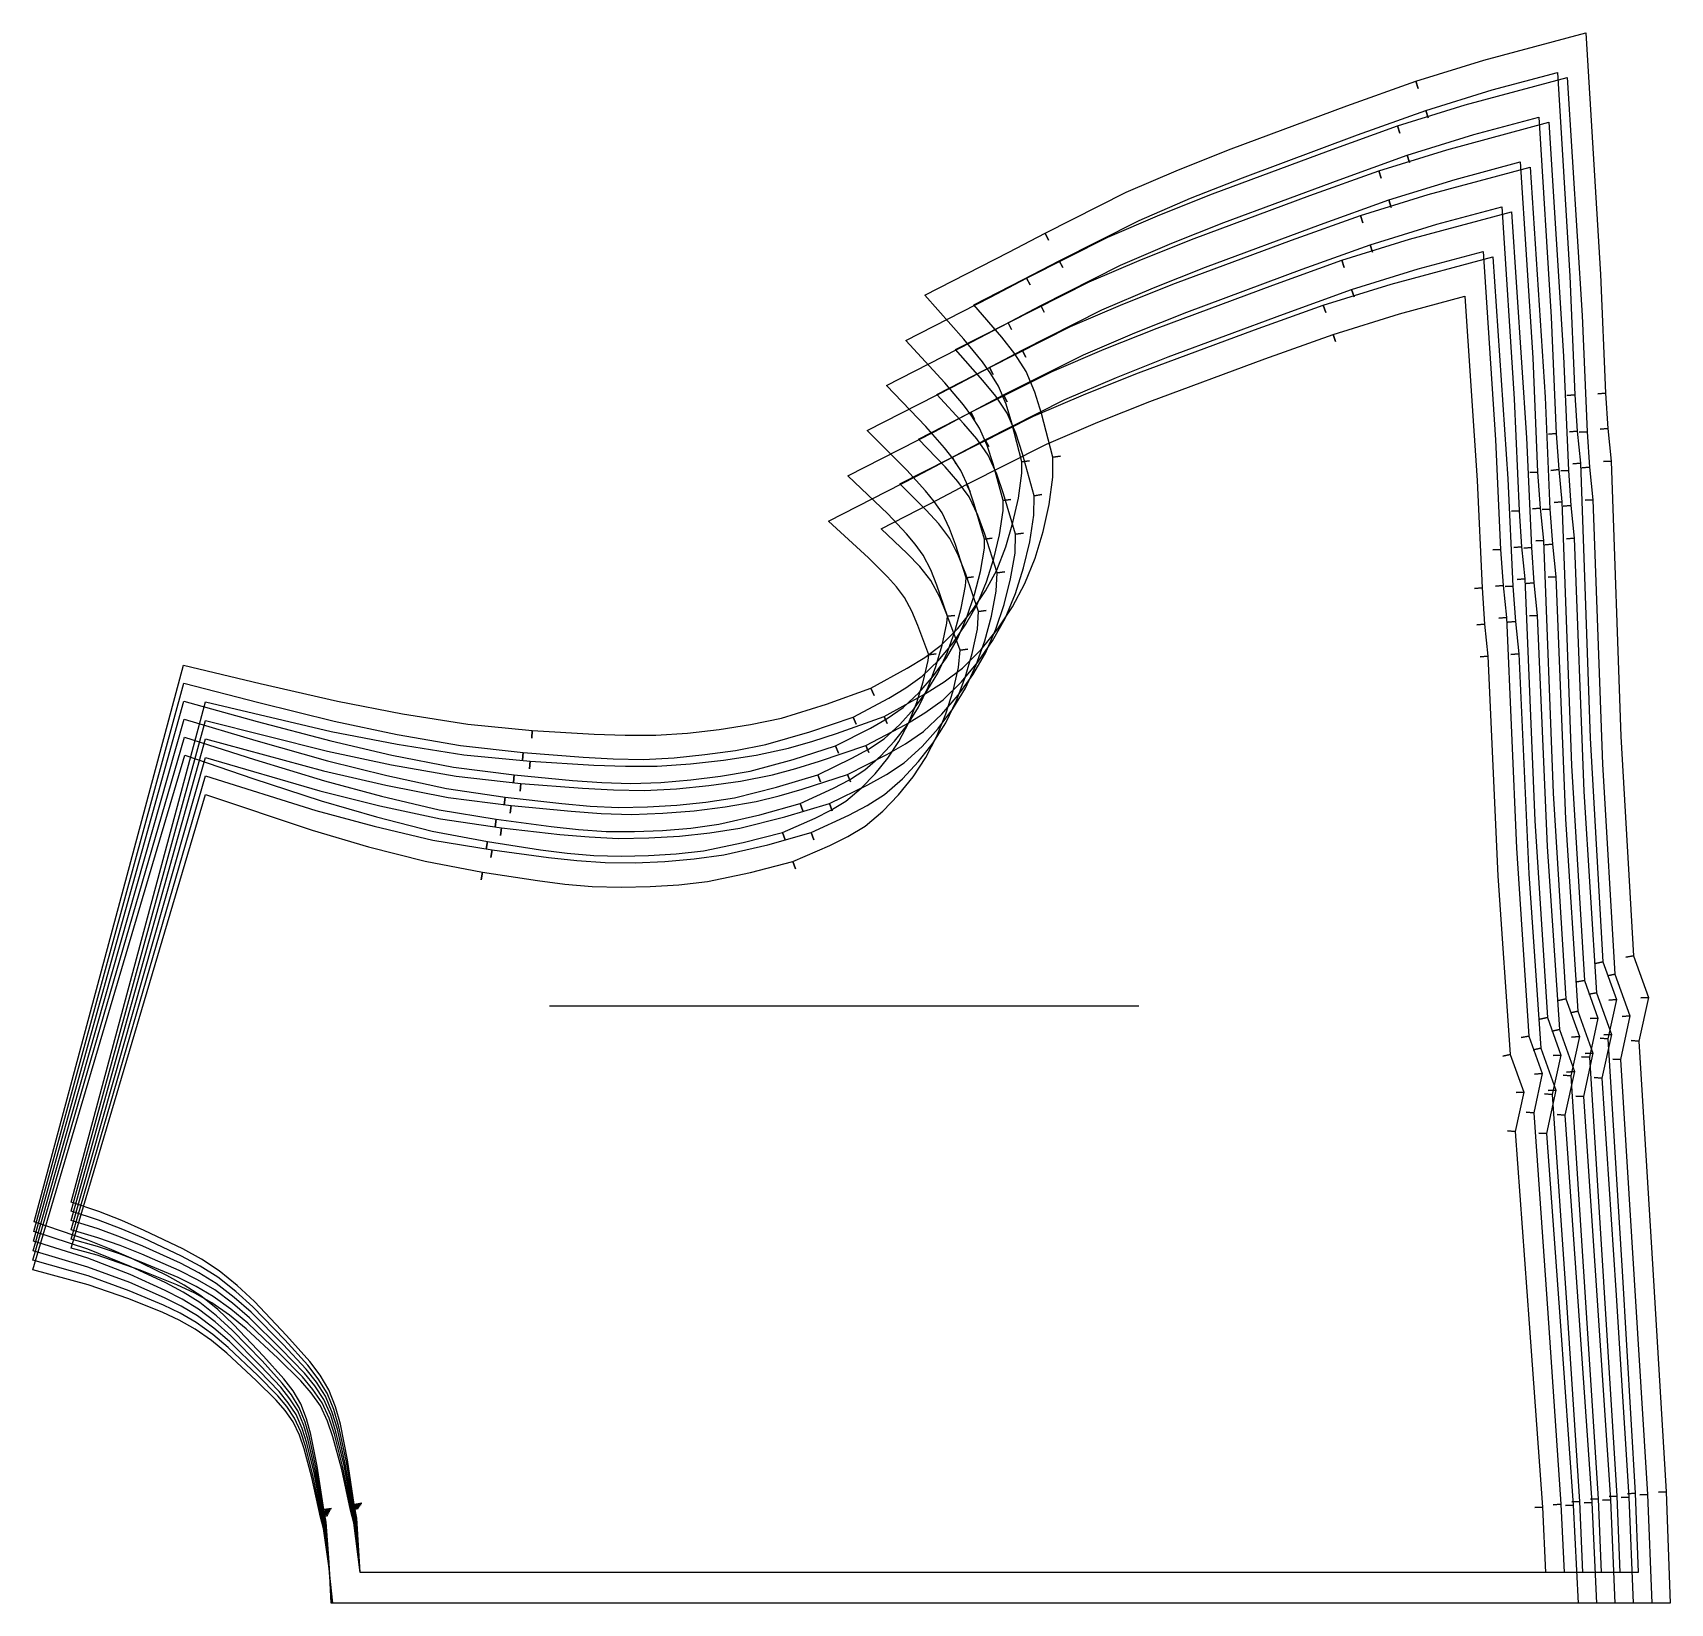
# Model space of a CAD drawing. Header units: inches. Extents: x 0 to 20.9, y 0 to 20.
import ezdxf

# ---------------------------------------------------------------- set-up
doc = ezdxf.new("R2010")
doc.units = ezdxf.units.IN

msp = doc.modelspace()

# ---------------------------------------------------------------- linework, layer by layer
at = {"layer": 'T001L001'}
for points in [[(3.804, 0), (3.78, 0.518), (3.74, 1.035), (3.711, 1.194), (3.808, 1.21), (3.711, 1.194), (3.629, 1.748), (3.548, 2.153), (3.493, 2.351), (3.419, 2.542), (3.319, 2.706), (3.202, 2.861), (2.943, 3.151), (2.562, 3.555), (2.359, 3.743), (2.143, 3.918), (1.931, 4.054), (1.71, 4.177), (1.253, 4.398), (0.98, 4.518), (0.702, 4.628), (0.016, 4.862), (1.921, 11.962), (2.902, 11.725), (3.886, 11.5), (4.715, 11.339), (5.549, 11.206), (6.371, 11.128), (6.364, 11.03), (6.371, 11.128), (7.159, 11.08), (7.553, 11.066), (7.946, 11.066), (8.35, 11.093), (8.753, 11.14), (9.153, 11.203), (9.549, 11.286), (10.123, 11.462), (10.689, 11.665), (10.73, 11.575), (10.689, 11.665), (11.153, 11.92), (11.377, 12.059), (11.587, 12.216), (11.797, 12.428), (11.984, 12.661), (12.151, 12.909), (12.293, 13.172), (12.41, 13.47), (12.501, 13.777), (12.571, 14.091), (12.615, 14.409), (12.614, 14.553), (12.712, 14.565), (12.614, 14.553), (12.487, 15.045), (12.413, 15.286), (12.316, 15.518), (12.219, 15.676), (12.111, 15.827), (11.876, 16.116), (11.378, 16.676), (12.45, 17.225), (12.91, 17.467), (12.955, 17.38), (12.91, 17.467), (13.945, 17.989), (14.61, 18.274), (15.283, 18.542), (16.76, 19.09), (17.639, 19.406), (17.67, 19.313), (17.639, 19.406), (18.504, 19.674), (19.806, 20.023), (19.995, 16.94), (20.058, 15.426), (19.96, 15.421), (20.058, 15.426), (20.089, 14.978), (19.991, 14.97), (20.089, 14.978), (20.131, 14.562), (20.033, 14.555), (20.131, 14.562), (20.253, 11.049), (20.414, 8.256), (20.318, 8.236), (20.414, 8.256), (20.605, 7.724), (20.506, 7.717), (20.605, 7.724), (20.484, 7.166), (20.386, 7.174), (20.484, 7.166), (20.661, 4.256), (20.83, 1.421), (20.732, 1.416), (20.83, 1.421), (20.883, 0), (3.804, 0)], [(3.809, 0), (3.779, 0.51), (3.733, 1.019), (3.702, 1.175), (3.799, 1.192), (3.702, 1.175), (3.615, 1.719), (3.531, 2.116), (3.474, 2.31), (3.399, 2.496), (3.298, 2.657), (3.182, 2.807), (2.925, 3.089), (2.545, 3.482), (2.343, 3.665), (2.129, 3.833), (1.918, 3.965), (1.699, 4.083), (1.247, 4.295), (0.703, 4.514), (0.013, 4.74), (1.925, 11.732), (2.883, 11.483), (3.844, 11.247), (4.648, 11.077), (5.457, 10.934), (6.256, 10.845), (6.247, 10.747), (6.256, 10.845), (7.021, 10.786), (7.404, 10.765), (7.787, 10.759), (8.18, 10.779), (8.572, 10.819), (8.962, 10.873), (9.349, 10.947), (9.909, 11.109), (10.463, 11.297), (10.502, 11.207), (10.463, 11.297), (10.917, 11.538), (11.136, 11.669), (11.343, 11.818), (11.55, 12.02), (11.736, 12.243), (11.901, 12.482), (12.043, 12.734), (12.162, 13.021), (12.255, 13.318), (12.328, 13.622), (12.375, 13.93), (12.377, 14.06), (12.474, 14.073), (12.377, 14.06), (12.247, 14.529), (12.172, 14.759), (12.076, 14.98), (11.978, 15.133), (11.869, 15.279), (11.633, 15.56), (11.133, 16.101), (12.214, 16.654), (12.674, 16.896), (12.719, 16.809), (12.674, 16.896), (13.709, 17.418), (14.374, 17.703), (15.047, 17.971), (16.524, 18.519), (17.403, 18.835), (17.434, 18.742), (17.403, 18.835), (18.268, 19.103), (19.569, 19.452), (19.759, 16.419), (19.822, 14.935), (19.723, 14.929), (19.822, 14.935), (19.853, 14.486), (19.754, 14.478), (19.853, 14.486), (19.895, 14.07), (19.796, 14.063), (19.895, 14.07), (20.018, 10.698), (20.178, 8.02), (20.081, 8), (20.178, 8.02), (20.368, 7.488), (20.27, 7.481), (20.368, 7.488), (20.248, 6.931), (20.15, 6.938), (20.248, 6.931), (20.424, 4.124), (20.593, 1.387), (20.495, 1.382), (20.593, 1.387), (20.647, 0), (3.809, 0)], [(4.174, 0.393), (4.132, 1.083), (4.099, 1.259), (4.196, 1.275), (4.099, 1.259), (4.015, 1.827), (3.924, 2.283), (3.862, 2.506), (3.778, 2.72), (3.664, 2.908), (3.532, 3.084), (3.236, 3.415), (2.827, 3.849), (2.609, 4.052), (2.377, 4.239), (2.15, 4.385), (1.913, 4.517), (1.423, 4.754), (1.135, 4.881), (0.842, 4.996), (0.491, 5.115), (2.202, 11.492), (3.807, 11.115), (4.649, 10.951), (5.496, 10.815), (6.345, 10.735), (6.337, 10.637), (6.345, 10.735), (7.155, 10.686), (7.56, 10.671), (7.965, 10.671), (8.387, 10.7), (8.807, 10.749), (9.225, 10.814), (9.638, 10.9), (9.947, 10.989), (10.251, 11.089), (10.857, 11.305), (10.897, 11.216), (10.857, 11.305), (11.374, 11.591), (11.624, 11.746), (11.858, 11.92), (12.096, 12.159), (12.307, 12.423), (12.495, 12.703), (12.654, 13), (12.784, 13.326), (12.884, 13.664), (12.961, 14.009), (13.009, 14.359), (13.007, 14.613), (13.105, 14.626), (13.007, 14.613), (12.863, 15.168), (12.779, 15.441), (12.671, 15.704), (12.524, 15.93), (12.357, 16.142), (12.002, 16.554), (12.631, 16.876), (13.09, 17.117), (13.135, 17.03), (13.09, 17.117), (14.109, 17.631), (14.764, 17.912), (15.427, 18.175), (16.895, 18.72), (17.764, 19.033), (17.795, 18.939), (17.764, 19.033), (18.613, 19.295), (19.443, 19.518), (19.602, 16.92), (19.665, 15.405), (19.566, 15.399), (19.665, 15.405), (19.696, 14.945), (19.598, 14.937), (19.696, 14.945), (19.738, 14.535), (19.64, 14.528), (19.738, 14.535), (19.86, 11.031), (20.024, 8.177), (19.928, 8.157), (20.024, 8.177), (20.196, 7.697), (20.098, 7.691), (20.196, 7.697), (20.088, 7.197), (19.99, 7.204), (20.088, 7.197), (20.268, 4.233), (20.437, 1.402), (20.339, 1.397), (20.437, 1.402), (20.474, 0.393), (4.174, 0.393)], [(3.814, 0), (3.777, 0.502), (3.726, 1.002), (3.694, 1.155), (3.79, 1.174), (3.694, 1.155), (3.601, 1.69), (3.514, 2.079), (3.455, 2.268), (3.379, 2.451), (3.279, 2.607), (3.163, 2.753), (2.906, 3.027), (2.528, 3.408), (2.326, 3.586), (2.114, 3.749), (1.905, 3.876), (1.689, 3.989), (1.242, 4.191), (0.704, 4.4), (0.01, 4.618), (1.928, 11.502), (2.863, 11.241), (3.802, 10.994), (4.581, 10.814), (5.366, 10.661), (6.141, 10.562), (6.13, 10.464), (6.141, 10.562), (6.884, 10.491), (7.256, 10.465), (7.628, 10.453), (8.01, 10.466), (8.392, 10.497), (8.772, 10.544), (9.149, 10.609), (9.696, 10.757), (10.237, 10.93), (10.274, 10.839), (10.237, 10.93), (10.682, 11.156), (10.896, 11.279), (11.099, 11.42), (11.304, 11.613), (11.487, 11.826), (11.652, 12.054), (11.793, 12.297), (11.914, 12.573), (12.009, 12.859), (12.085, 13.153), (12.136, 13.451), (12.139, 13.568), (12.237, 13.581), (12.139, 13.568), (12.007, 14.013), (11.932, 14.231), (11.836, 14.441), (11.737, 14.59), (11.627, 14.732), (11.39, 15.003), (10.888, 15.526), (11.978, 16.083), (12.438, 16.325), (12.483, 16.238), (12.438, 16.325), (13.473, 16.847), (14.138, 17.132), (14.811, 17.4), (16.288, 17.948), (17.167, 18.264), (17.198, 18.171), (17.167, 18.264), (18.032, 18.532), (19.333, 18.881), (19.522, 15.898), (19.585, 14.443), (19.487, 14.437), (19.585, 14.443), (19.616, 13.994), (19.518, 13.986), (19.616, 13.994), (19.658, 13.578), (19.56, 13.571), (19.658, 13.578), (19.783, 10.348), (19.942, 7.784), (19.845, 7.764), (19.942, 7.784), (20.132, 7.251), (20.034, 7.245), (20.132, 7.251), (20.012, 6.695), (19.914, 6.702), (20.012, 6.695), (20.187, 3.991), (20.356, 1.353), (20.258, 1.347), (20.356, 1.353), (20.412, 0), (3.814, 0)], [(4.174, 0.393), (4.124, 1.072), (4.09, 1.244), (4.187, 1.261), (4.09, 1.244), (4, 1.803), (3.905, 2.251), (3.841, 2.469), (3.756, 2.679), (3.642, 2.863), (3.509, 3.035), (3.214, 3.357), (2.806, 3.779), (2.588, 3.976), (2.359, 4.157), (2.133, 4.299), (1.898, 4.426), (1.413, 4.653), (1.128, 4.774), (0.838, 4.884), (0.491, 4.997), (2.202, 11.255), (3.758, 10.863), (4.575, 10.69), (5.398, 10.544), (6.223, 10.452), (6.214, 10.354), (6.223, 10.452), (7.011, 10.391), (7.405, 10.371), (7.8, 10.364), (8.211, 10.385), (8.62, 10.427), (9.028, 10.483), (9.432, 10.561), (9.733, 10.641), (10.032, 10.734), (10.624, 10.935), (10.663, 10.845), (10.624, 10.935), (11.133, 11.205), (11.378, 11.352), (11.609, 11.518), (11.844, 11.747), (12.054, 12), (12.241, 12.27), (12.402, 12.556), (12.533, 12.872), (12.636, 13.199), (12.716, 13.534), (12.768, 13.874), (12.771, 14.121), (12.869, 14.134), (12.771, 14.121), (12.622, 14.656), (12.536, 14.919), (12.428, 15.172), (12.282, 15.388), (12.116, 15.59), (11.766, 15.983), (12.395, 16.305), (12.854, 16.546), (12.899, 16.459), (12.854, 16.546), (13.873, 17.06), (14.528, 17.341), (15.191, 17.604), (16.659, 18.149), (17.528, 18.462), (17.559, 18.368), (17.528, 18.462), (18.377, 18.725), (19.206, 18.947), (19.366, 16.398), (19.428, 14.913), (19.33, 14.907), (19.428, 14.913), (19.46, 14.453), (19.362, 14.444), (19.46, 14.453), (19.502, 14.043), (19.403, 14.036), (19.502, 14.043), (19.625, 10.68), (19.788, 7.94), (19.692, 7.921), (19.788, 7.94), (19.96, 7.461), (19.862, 7.454), (19.96, 7.461), (19.852, 6.961), (19.753, 6.968), (19.852, 6.961), (20.031, 4.099), (20.2, 1.367), (20.102, 1.362), (20.2, 1.367), (20.238, 0.393), (4.174, 0.393)], [(3.818, 0), (3.776, 0.494), (3.719, 0.986), (3.685, 1.136), (3.782, 1.156), (3.685, 1.136), (3.588, 1.661), (3.496, 2.042), (3.437, 2.227), (3.359, 2.405), (3.259, 2.557), (3.143, 2.699), (2.888, 2.965), (2.511, 3.335), (2.311, 3.507), (2.1, 3.664), (1.893, 3.786), (1.679, 3.895), (1.237, 4.088), (0.704, 4.286), (0.007, 4.495), (1.932, 11.272), (2.845, 11), (3.76, 10.74), (4.515, 10.552), (5.275, 10.389), (6.026, 10.278), (6.013, 10.181), (6.026, 10.278), (6.747, 10.197), (7.108, 10.164), (7.469, 10.146), (7.841, 10.152), (8.212, 10.176), (8.582, 10.214), (8.95, 10.27), (9.483, 10.404), (10.011, 10.563), (10.047, 10.471), (10.011, 10.563), (10.446, 10.774), (10.657, 10.89), (10.856, 11.022), (11.058, 11.205), (11.239, 11.409), (11.402, 11.627), (11.544, 11.86), (11.666, 12.125), (11.763, 12.401), (11.842, 12.685), (11.897, 12.973), (11.902, 13.075), (11.999, 13.088), (11.902, 13.075), (11.768, 13.497), (11.691, 13.704), (11.597, 13.901), (11.496, 14.046), (11.385, 14.183), (11.146, 14.446), (10.643, 14.95), (11.741, 15.512), (12.202, 15.755), (12.247, 15.667), (12.202, 15.755), (13.236, 16.276), (13.902, 16.562), (14.575, 16.829), (16.051, 17.377), (16.931, 17.693), (16.962, 17.6), (16.931, 17.693), (17.795, 17.961), (19.096, 18.31), (19.286, 15.378), (19.349, 13.951), (19.251, 13.945), (19.349, 13.951), (19.38, 13.502), (19.282, 13.494), (19.38, 13.502), (19.422, 13.087), (19.324, 13.08), (19.422, 13.087), (19.549, 9.998), (19.705, 7.548), (19.609, 7.528), (19.705, 7.548), (19.896, 7.015), (19.798, 7.009), (19.896, 7.015), (19.776, 6.459), (19.678, 6.466), (19.776, 6.459), (19.951, 3.859), (20.119, 1.318), (20.021, 1.313), (20.119, 1.318), (20.177, 0), (3.818, 0)], [(4.174, 0.393), (4.116, 1.061), (4.08, 1.23), (4.177, 1.248), (4.08, 1.23), (3.986, 1.779), (3.886, 2.218), (3.82, 2.432), (3.734, 2.638), (3.619, 2.818), (3.486, 2.985), (3.192, 3.299), (2.785, 3.709), (2.568, 3.9), (2.34, 4.076), (2.116, 4.212), (1.883, 4.334), (1.403, 4.551), (1.121, 4.667), (0.834, 4.772), (0.491, 4.879), (2.202, 11.019), (3.71, 10.611), (4.502, 10.429), (5.299, 10.273), (6.101, 10.17), (6.09, 10.072), (6.101, 10.17), (6.867, 10.097), (7.25, 10.07), (7.634, 10.057), (8.034, 10.071), (8.433, 10.104), (8.831, 10.153), (9.225, 10.221), (9.52, 10.294), (9.812, 10.38), (10.392, 10.565), (10.429, 10.474), (10.392, 10.565), (10.891, 10.819), (11.132, 10.958), (11.361, 11.115), (11.593, 11.334), (11.801, 11.577), (11.988, 11.836), (12.149, 12.112), (12.282, 12.418), (12.388, 12.734), (12.471, 13.059), (12.528, 13.389), (12.535, 13.629), (12.633, 13.641), (12.535, 13.629), (12.381, 14.144), (12.294, 14.396), (12.184, 14.639), (12.039, 14.845), (11.876, 15.038), (11.53, 15.412), (12.159, 15.734), (12.618, 15.975), (12.663, 15.888), (12.618, 15.975), (13.636, 16.489), (14.292, 16.77), (14.955, 17.033), (16.423, 17.578), (17.292, 17.891), (17.323, 17.797), (17.292, 17.891), (18.141, 18.154), (18.97, 18.376), (19.129, 15.877), (19.192, 14.421), (19.094, 14.415), (19.192, 14.421), (19.224, 13.961), (19.126, 13.952), (19.224, 13.961), (19.265, 13.551), (19.167, 13.544), (19.265, 13.551), (19.39, 10.328), (19.552, 7.704), (19.456, 7.684), (19.552, 7.704), (19.724, 7.225), (19.625, 7.218), (19.724, 7.225), (19.615, 6.724), (19.517, 6.732), (19.615, 6.724), (19.795, 3.966), (19.963, 1.332), (19.865, 1.327), (19.963, 1.332), (20.002, 0.393), (4.174, 0.393)], [(4.174, 0.393), (4.109, 1.049), (4.071, 1.215), (4.167, 1.235), (4.071, 1.215), (3.971, 1.755), (3.867, 2.186), (3.8, 2.396), (3.712, 2.597), (3.597, 2.772), (3.464, 2.935), (3.17, 3.24), (2.764, 3.639), (2.548, 3.824), (2.321, 3.994), (2.099, 4.125), (1.868, 4.243), (1.393, 4.45), (1.113, 4.561), (0.83, 4.66), (0.491, 4.761), (2.202, 10.783), (3.661, 10.359), (4.428, 10.167), (5.201, 10.002), (5.979, 9.887), (5.967, 9.79), (5.979, 9.887), (6.723, 9.803), (7.095, 9.77), (7.468, 9.751), (7.858, 9.757), (8.246, 9.782), (8.634, 9.822), (9.019, 9.881), (9.592, 10.025), (10.16, 10.195), (10.195, 10.104), (10.16, 10.195), (10.65, 10.433), (10.887, 10.564), (11.112, 10.713), (11.342, 10.922), (11.548, 11.154), (11.735, 11.403), (11.896, 11.668), (12.031, 11.963), (12.14, 12.269), (12.227, 12.583), (12.288, 12.903), (12.299, 13.137), (12.396, 13.149), (12.299, 13.137), (12.141, 13.632), (12.051, 13.874), (11.94, 14.106), (11.797, 14.303), (11.635, 14.487), (11.294, 14.841), (11.923, 15.163), (12.382, 15.405), (12.427, 15.317), (12.382, 15.405), (13.4, 15.918), (14.056, 16.199), (14.718, 16.462), (16.187, 17.007), (17.056, 17.32), (17.087, 17.227), (17.056, 17.32), (17.905, 17.583), (18.734, 17.805), (18.892, 15.356), (18.956, 13.929), (18.858, 13.923), (18.956, 13.929), (18.988, 13.469), (18.89, 13.46), (18.988, 13.469), (19.029, 13.059), (18.931, 13.052), (19.029, 13.059), (19.155, 9.977), (19.316, 7.468), (19.219, 7.448), (19.316, 7.468), (19.487, 6.989), (19.389, 6.982), (19.487, 6.989), (19.379, 6.488), (19.281, 6.495), (19.379, 6.488), (19.558, 3.833), (19.726, 1.297), (19.628, 1.291), (19.726, 1.297), (19.766, 0.393), (4.174, 0.393)], [(3.823, 0), (3.775, 0.486), (3.712, 0.97), (3.677, 1.117), (3.773, 1.138), (3.677, 1.117), (3.574, 1.631), (3.479, 2.004), (3.418, 2.185), (3.34, 2.359), (3.239, 2.507), (3.124, 2.645), (2.869, 2.903), (2.494, 3.261), (2.295, 3.427), (2.085, 3.58), (1.881, 3.697), (1.668, 3.801), (1.231, 3.985), (0.705, 4.173), (0.003, 4.373), (1.936, 11.042), (2.826, 10.758), (3.719, 10.486), (4.449, 10.289), (5.184, 10.117), (5.912, 9.995), (5.897, 9.897), (5.912, 9.995), (6.611, 9.902), (6.96, 9.864), (7.311, 9.839), (7.672, 9.838), (8.033, 9.854), (8.393, 9.884), (8.751, 9.932), (9.271, 10.052), (9.786, 10.196), (9.82, 10.103), (9.786, 10.196), (10.212, 10.392), (10.418, 10.5), (10.613, 10.625), (10.812, 10.798), (10.991, 10.992), (11.154, 11.2), (11.295, 11.423), (11.418, 11.678), (11.518, 11.944), (11.599, 12.217), (11.658, 12.495), (11.664, 12.583), (11.761, 12.595), (11.664, 12.583), (11.528, 12.981), (11.452, 13.176), (11.357, 13.362), (11.255, 13.502), (11.143, 13.635), (10.903, 13.888), (10.396, 14.374), (11.505, 14.941), (11.965, 15.184), (12.01, 15.096), (11.965, 15.184), (13, 15.705), (13.665, 15.991), (14.339, 16.258), (15.815, 16.806), (16.694, 17.122), (16.726, 17.029), (16.694, 17.122), (17.559, 17.39), (18.859, 17.739), (19.049, 14.857), (19.113, 13.459), (19.015, 13.453), (19.113, 13.459), (19.144, 13.01), (19.046, 13.001), (19.144, 13.01), (19.186, 12.595), (19.088, 12.588), (19.186, 12.595), (19.314, 9.648), (19.469, 7.313), (19.372, 7.293), (19.469, 7.313), (19.66, 6.779), (19.562, 6.773), (19.66, 6.779), (19.54, 6.223), (19.441, 6.23), (19.54, 6.223), (19.714, 3.727), (19.882, 1.284), (19.784, 1.279), (19.882, 1.284), (19.942, 0), (3.823, 0)], [(3.828, 0), (3.774, 0.477), (3.706, 0.953), (3.669, 1.097), (3.765, 1.119), (3.669, 1.097), (3.561, 1.602), (3.463, 1.967), (3.4, 2.144), (3.321, 2.313), (3.22, 2.458), (3.105, 2.591), (2.851, 2.84), (2.477, 3.188), (2.28, 3.348), (2.072, 3.495), (1.869, 3.608), (1.659, 3.707), (1.227, 3.882), (0.707, 4.059), (0, 4.25), (1.941, 10.813), (2.808, 10.517), (3.679, 10.232), (4.383, 10.026), (5.094, 9.844), (5.798, 9.711), (5.781, 9.614), (5.798, 9.711), (6.475, 9.607), (6.814, 9.563), (7.154, 9.532), (7.504, 9.523), (7.854, 9.532), (8.204, 9.554), (8.552, 9.593), (9.059, 9.699), (9.562, 9.828), (9.594, 9.735), (9.562, 9.828), (9.978, 10.01), (10.179, 10.111), (10.371, 10.228), (10.566, 10.391), (10.744, 10.575), (10.905, 10.774), (11.047, 10.986), (11.171, 11.231), (11.273, 11.486), (11.357, 11.749), (11.419, 12.018), (11.426, 12.09), (11.523, 12.103), (11.426, 12.09), (11.289, 12.464), (11.212, 12.647), (11.119, 12.821), (11.015, 12.957), (10.901, 13.086), (10.659, 13.33), (10.148, 13.797), (11.269, 14.371), (11.729, 14.613), (11.774, 14.525), (11.729, 14.613), (12.764, 15.134), (13.429, 15.42), (14.102, 15.687), (15.579, 16.235), (16.458, 16.552), (16.489, 16.458), (16.458, 16.552), (17.323, 16.819), (18.622, 17.168), (18.812, 14.337), (18.877, 12.967), (18.779, 12.961), (18.877, 12.967), (18.908, 12.518), (18.81, 12.509), (18.908, 12.518), (18.95, 12.104), (18.851, 12.096), (18.95, 12.104), (19.079, 9.298), (19.233, 7.077), (19.136, 7.057), (19.233, 7.077), (19.424, 6.543), (19.325, 6.536), (19.424, 6.543), (19.303, 5.988), (19.205, 5.995), (19.303, 5.988), (19.477, 3.595), (19.646, 1.251), (19.547, 1.245), (19.646, 1.251), (19.707, 0), (3.828, 0)], [(4.174, 0.393), (4.101, 1.038), (4.062, 1.201), (4.158, 1.222), (4.062, 1.201), (3.956, 1.731), (3.848, 2.154), (3.779, 2.359), (3.69, 2.556), (3.574, 2.727), (3.441, 2.886), (3.148, 3.182), (2.743, 3.569), (2.528, 3.748), (2.302, 3.912), (2.082, 4.039), (1.853, 4.151), (1.382, 4.349), (1.106, 4.454), (0.826, 4.548), (0.491, 4.643), (2.202, 10.547), (3.612, 10.107), (4.355, 9.906), (5.103, 9.731), (5.858, 9.605), (5.843, 9.507), (5.858, 9.605), (6.579, 9.509), (6.94, 9.469), (7.302, 9.444), (7.681, 9.442), (8.06, 9.459), (8.437, 9.491), (8.813, 9.541), (9.373, 9.671), (9.928, 9.825), (9.961, 9.733), (9.928, 9.825), (10.409, 10.047), (10.641, 10.17), (10.863, 10.311), (11.09, 10.509), (11.296, 10.731), (11.482, 10.97), (11.644, 11.225), (11.78, 11.509), (11.891, 11.804), (11.982, 12.108), (12.047, 12.418), (12.063, 12.645), (12.16, 12.657), (12.063, 12.645), (11.9, 13.119), (11.808, 13.352), (11.697, 13.574), (11.554, 13.761), (11.394, 13.935), (11.058, 14.27), (11.686, 14.592), (12.146, 14.834), (12.191, 14.746), (12.146, 14.834), (13.164, 15.347), (13.819, 15.628), (14.482, 15.891), (15.95, 16.436), (16.819, 16.749), (16.851, 16.656), (16.819, 16.749), (17.668, 17.012), (18.498, 17.235), (18.656, 14.835), (18.72, 13.436), (18.622, 13.431), (18.72, 13.436), (18.752, 12.977), (18.653, 12.968), (18.752, 12.977), (18.793, 12.567), (18.695, 12.56), (18.793, 12.567), (18.921, 9.626), (19.08, 7.232), (18.983, 7.212), (19.08, 7.232), (19.251, 6.752), (19.153, 6.746), (19.251, 6.752), (19.143, 6.252), (19.045, 6.259), (19.143, 6.252), (19.321, 3.7), (19.489, 1.262), (19.391, 1.256), (19.489, 1.262), (19.529, 0.393), (4.174, 0.393)], [(4.174, 0.393), (4.093, 1.027), (4.053, 1.187), (4.148, 1.209), (4.053, 1.187), (3.941, 1.706), (3.829, 2.121), (3.758, 2.323), (3.668, 2.515), (3.552, 2.682), (3.419, 2.836), (3.126, 3.124), (2.722, 3.499), (2.509, 3.672), (2.284, 3.831), (2.065, 3.952), (1.838, 4.06), (1.372, 4.248), (0.822, 4.436), (0.491, 4.525), (2.202, 10.311), (3.564, 9.855), (4.281, 9.645), (5.005, 9.46), (5.736, 9.322), (5.719, 9.225), (5.736, 9.322), (6.435, 9.214), (6.785, 9.169), (7.136, 9.137), (7.505, 9.128), (7.873, 9.137), (8.24, 9.16), (8.606, 9.202), (9.153, 9.316), (9.695, 9.455), (9.727, 9.362), (9.695, 9.455), (10.167, 9.661), (10.396, 9.776), (10.614, 9.908), (10.839, 10.097), (11.043, 10.308), (11.229, 10.536), (11.391, 10.781), (11.53, 11.054), (11.644, 11.339), (11.738, 11.632), (11.807, 11.932), (11.826, 12.152), (11.924, 12.165), (11.826, 12.152), (11.659, 12.607), (11.566, 12.829), (11.453, 13.041), (11.311, 13.219), (11.153, 13.383), (10.821, 13.699), (11.45, 14.021), (11.909, 14.263), (11.954, 14.175), (11.909, 14.263), (12.928, 14.776), (13.583, 15.057), (14.246, 15.32), (15.714, 15.865), (16.583, 16.178), (16.614, 16.085), (16.583, 16.178), (17.432, 16.441), (18.262, 16.664), (18.419, 14.314), (18.484, 12.944), (18.385, 12.939), (18.484, 12.944), (18.515, 12.484), (18.417, 12.476), (18.515, 12.484), (18.557, 12.075), (18.459, 12.067), (18.557, 12.075), (18.686, 9.275), (18.843, 6.996), (18.747, 6.975), (18.843, 6.996), (19.015, 6.516), (18.917, 6.51), (19.015, 6.516), (18.907, 6.016), (18.809, 6.023), (18.907, 6.016), (19.085, 3.566), (19.253, 1.227), (19.154, 1.221), (19.253, 1.227), (19.293, 0.393), (4.174, 0.393)], [(6.591, 7.615), (14.107, 7.615)]]:
    msp.add_lwpolyline(points, dxfattribs=at)

doc.saveas('drawing.dxf')
